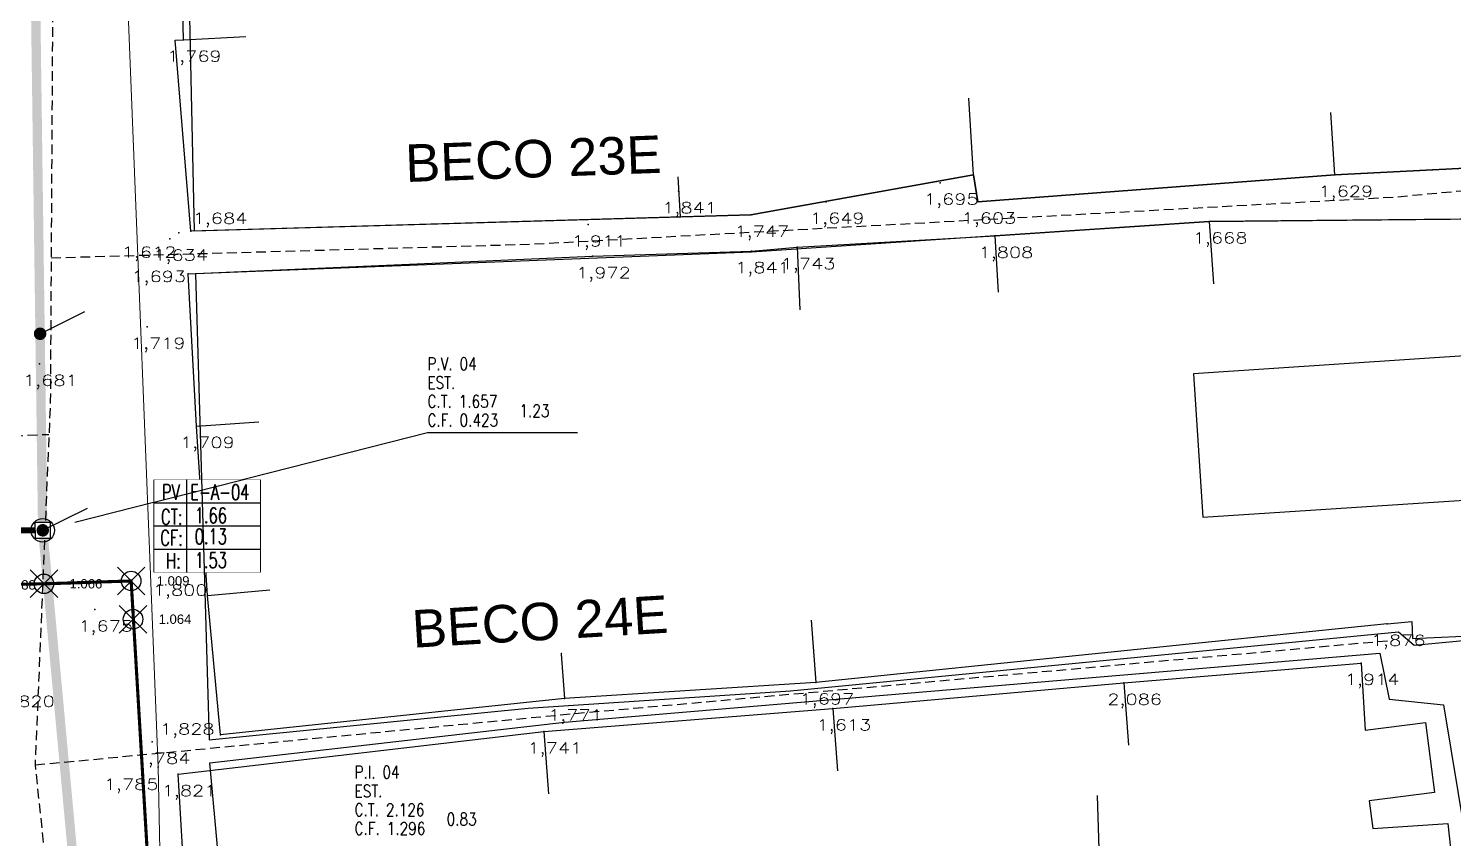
# Model space of a CAD drawing. Extents: x -160 to 364724, y -100 to 7353297.
# Drawn here: x 359276.95 to 359322.53, y 7352409.24 to 7352435.14 of the extents above; entities that cross this region are included whole.
import ezdxf
from ezdxf.enums import TextEntityAlignment as Align

# ---------------------------------------------------------------- set-up
doc = ezdxf.new("R2010")
doc.units = 0
doc.header["$LTSCALE"] = 5
for name, pattern in [('CENTER2', [1.125, 0.75, -0.125, 0.125, -0.125]), ('CONTINUO', [0]), ('DASHDOT2', [12.7, 6.35, -3.175, 0, -3.175]), ('HIDDEN2', [0.1875, 0.125, -0.0625])]:
    doc.linetypes.add(name, pattern=pattern)
for name, color, linetype in [('0-quadras', 6, 'Continuous'), ('_TG', 7, 'CONTINUO'), ('LIN - PV ESG', 4, 'Continuous'), ('LIN-TEXTP-PV', 7, 'Continuous'), ('LT-COTAS', 7, 'CONTINUO'), ('ortofoto', 7, 'Continuous'), ('P_Eixo', 1, 'CENTER2'), ('PONTOS-CAIXAS', 7, 'Continuous'), ('PONTOS-CAIXAS_U', 1, 'Continuous'), ('PS_PONTOS_IDENTIFICACAO_LIN', 7, 'Continuous'), ('PS_PONTOS_IDENTIFICACAO_TXT', 7, 'Continuous'), ('T-MARGEM', 7, 'Continuous'), ('TUBO_PVC', 1, 'Continuous'), ('V-NODE', 1, 'Continuous'), ('V-NODE-TEXT', 11, 'Continuous'), ('ZZ-Carimbo Texto', 7, 'Continuous')]:
    doc.layers.add(name, color=color, linetype=linetype)
for name, color, linetype, lineweight in [('LIN - AF', 142, 'Continuous', 5), ('LT-ALINHAMENTO-PREDIAL', 4, 'DASHDOT2', 25), ('LT-BORDA', 1, 'Continuous', 9)]:
    doc.layers.add(name, color=color, linetype=linetype, lineweight=lineweight)
doc.styles.add('C_COTA', font='romans.shx')
doc.styles.add('CARIMBO', font='arial.ttf', dxfattribs={"height": 2})
doc.styles.add('ROMANS', font='ROMANS.shx', dxfattribs={"height": 2})
doc.styles.add('simplex', font='simplex.shx', dxfattribs={"width": 0.8})
doc.styles.get("Standard").update_dxf_attribs({"font": 'arial.ttf'})
picture_1 = doc.add_image_def('image1.tif', size_in_pixel=(14710, 13573))

# ---------------------------------------------------------------- blocks, each defined once
blk = doc.blocks.new('*U151')
at = {"color": 0, "linetype": 'ByBlock', "lineweight": -2, "transparency": 16777216}
for p, q in [((-0.707, -0.707), (0.707, 0.707)), ((-0.707, 0.707), (0.707, -0.707))]:
    blk.add_line(p, q, dxfattribs=at)
blk.add_circle((0, 0), 0.5, dxfattribs=at)
blk = doc.blocks.new('A$C16bf6896')
at = {"layer": 'V-NODE', "xscale": 0.625, "yscale": 0.625, "zscale": 0.625}
for p in [(-11.313, -411.842, -0.018), (-8.524, -411.751, -0.075), (-8.463, -412.975, -0.02)]:
    blk.add_blockref('*U151', p, dxfattribs=at)
at = {"layer": 'V-NODE-TEXT', "char_height": 0.3, "attachment_point": 4}
for s, insert in [('1.088', (-12.623, -411.878, 0.004)), ('1.066', (-10.496, -411.842, -0.018)), ('1.009', (-7.707, -411.751, -0.075)), ('1.064', (-7.646, -412.975, -0.02))]:
    blk.add_mtext(s, dxfattribs=dict(at, insert=insert))
blk = doc.blocks.new('*U231', base_point=(359274.081, 7352414.219))
at = {"linetype": 'Continuous'}
blk.add_lwpolyline([(359273.831, 7352413.969), (359274.331, 7352413.969), (359274.331, 7352414.469), (359273.831, 7352414.469)], close=True, dxfattribs=at)
blk = doc.blocks.new('*U260')
at = {"layer": 'T-MARGEM'}
blk.add_line((0, 0), (0, 0.2), dxfattribs=at)
at = {"layer": 'T-MARGEM', "const_width": 0.025, "flags": 128}
blk.add_lwpolyline([(-0.0125, 0, 1), (0.0125, 0, 1)], format="xyb", close=True, dxfattribs=at)
blk = doc.blocks.new('*U261')
at = {"layer": 'T-MARGEM'}
blk.add_line((0, 0), (0, 0.2), dxfattribs=at)
at = {"layer": 'T-MARGEM', "const_width": 0.025, "flags": 128}
blk.add_lwpolyline([(-0.0125, 0, 1), (0.0125, 0, 1)], format="xyb", close=True, dxfattribs=at)
blk = doc.blocks.new('SIMB_PONTO')
at = {"color": 0}
blk.add_point((0, 0), dxfattribs=at)
for tag in ['COTA', 'PONTO', 'DESC']:
    blk.add_attdef(tag, (0, 0), '', height=1)

msp = doc.modelspace()

# ---------------------------------------------------------------- linework, layer by layer
at = {"layer": 'LIN - AF', "const_width": 0.1, "flags": 128}
msp.add_lwpolyline([(359293.398, 7352357.593), (359289.832, 7352364.823), (359288.007, 7352369.095), (359283.906, 7352381.383), (359281.553, 7352389.751), (359281.011, 7352394.252), (359281.01, 7352404.386), (359280.233, 7352417.472), (359277.444, 7352417.381), (359275.317, 7352417.345), (359275.078, 7352419.676), (359274.936, 7352439.766), (359275.234, 7352449.178), (359274.759, 7352464.424), (359274.845, 7352470.171), (359274.46, 7352491.84), (359274.542, 7352509.856), (359274.412, 7352526.041), (359274.715, 7352531.296), (359274.493, 7352542.923)], dxfattribs=at)
at = {"layer": 'LIN - PV ESG'}
msp.add_circle((359277.405, 7352419.092, 1.686), 0.375, dxfattribs=at)
at = {"layer": 'LIN-TEXTP-PV'}
msp.add_lwpolyline([(359280.969, 7352420.711), (359284.356, 7352420.711), (359284.356, 7352417.751), (359280.969, 7352417.751)], close=True, dxfattribs=at)
at = {"layer": 'LT-ALINHAMENTO-PREDIAL', "color": 8, "flags": 128}
for points, elevation in [([(359282.138, 7352428.657), (359281.64, 7352434.769), (359281.903, 7352434.782), (359281.815, 7352438.435)], 1.684), ([(359281.903, 7352434.782), (359283.901, 7352434.881)], 1.684), ([(359283.094, 7352412.556), (359282.675, 7352417.005), (359282.321, 7352422.428), (359282.052, 7352427.291)], 1.828), ([(359282.321, 7352422.428), (359284.317, 7352422.558)], 1.709), ([(359282.675, 7352417.005), (359284.666, 7352417.193)], 1.8), ([(359320.409, 7352416.099), (359321.194, 7352416.18), (359321.219, 7352415.631), (359323.795, 7352415.755), (359323.765, 7352416.402), (359326.521, 7352416.437), (359326.527, 7352415.988), (359329.319, 7352416.024), (359329.613, 7352409.317), (359335.989, 7352409.577), (359335.966, 7352410.145), (359344.016, 7352410.473), (359344.024, 7352410.294), (359346.11, 7352410.374)], 1.821), ([(359319.576, 7352414.848), (359319.701, 7352412.701), (359321.632, 7352412.948), (359321.919, 7352410.709), (359319.832, 7352410.442), (359319.946, 7352409.555), (359322.35, 7352409.713), (359322.429, 7352408.931), (359329.613, 7352409.317), (359329.847, 7352405.025)], 1.821), ([(359282.296, 7352403.318), (359282.039, 7352406.095), (359281.736, 7352411.292)], 1.83)]:
    msp.add_lwpolyline(points, dxfattribs=dict(at, elevation=elevation))
at = {"layer": 'LT-ALINHAMENTO-PREDIAL', "color": 8, "ltscale": 3, "flags": 128}
for points, elevation in [([(359307.175, 7352430.46), (359307.032, 7352432.917)], 1.806), ([(359318.734, 7352430.461), (359318.609, 7352432.457)], 1.629), ([(359326.942, 7352431.637), (359323.747, 7352430.714), (359318.734, 7352430.461), (359307.32, 7352429.602), (359307.175, 7352430.46), (359300.057, 7352429.183), (359282.138, 7352428.657)], 1.806), ([(359297.714, 7352430.393), (359297.791, 7352429.116)], 1.841), ([(359282.052, 7352427.291), (359294.989, 7352427.855), (359300.075, 7352428.021), (359301.535, 7352428.143), (359307.863, 7352428.508), (359314.714, 7352428.968), (359323.88, 7352429.052), (359324.163, 7352424.757)], 1.693), ([(359314.714, 7352428.968), (359314.848, 7352426.972)], 1.668), ([(359307.863, 7352428.508), (359307.967, 7352426.704)], 1.693), ([(359301.535, 7352428.143), (359301.622, 7352426.145)], 1.693), ([(359324.163, 7352424.757), (359314.209, 7352424.101), (359314.512, 7352419.508), (359333.117, 7352420.733), (359333.073, 7352421.39), (359346.762, 7352421.913), (359346.664, 7352424.474)], 1.605), ([(359320.409, 7352416.099), (359302.136, 7352414.224), (359294.092, 7352413.709), (359283.094, 7352412.556)], 1.821), ([(359301.986, 7352416.218), (359302.136, 7352414.224)], 1.697), ([(359293.942, 7352415.703), (359294.092, 7352413.709)], 1.771), ([(359281.736, 7352411.292), (359293.434, 7352412.657), (359302.68, 7352413.394), (359311.981, 7352414.212), (359319.576, 7352414.848)], 1.821), ([(359311.981, 7352414.212), (359312.131, 7352412.218)], 1.821), ([(359302.68, 7352413.394), (359302.83, 7352411.4)], 1.613), ([(359293.434, 7352412.657), (359293.584, 7352410.663)], 1.741), ([(359311.196, 7352408.893), (359311.143, 7352410.615)], 1.763)]:
    msp.add_lwpolyline(points, dxfattribs=dict(at, elevation=elevation))
at = {"layer": 'LT-BORDA', "elevation": 1.352, "flags": 128}
msp.add_lwpolyline([(359297.19, 7352350.875), (359288.954, 7352366.885), (359288.04, 7352369.045), (359282.381, 7352387.367), (359281.365, 7352398.313), (359281.092, 7352411.519), (359280.067, 7352437.521), (359279.594, 7352469.16), (359279.76, 7352470.557), (359279.591, 7352486.8), (359279.955, 7352506.465), (359279.958, 7352522.42), (359279.236, 7352534.153)], dxfattribs=at)
at = {"layer": 'P_Eixo', "color": 1, "linetype": 'HIDDEN2', "ltscale": 0.5}
msp.add_line((359256.782, 7352421.304), (359277.604, 7352422.161), dxfattribs=at)
at = {"layer": 'TUBO_PVC'}
for points, const_width in [([(359277.401, 7352419.342), (359277.068, 7352443.969)], 0.3), ([(359276.19, 7352419.092), (359277.155, 7352419.092)], 0.2), ([(359277.428, 7352418.842), (359279.034, 7352401.452)], 0.3), ([(359280.344, 7352387.275), (359277.428, 7352418.842)], 0.3)]:
    msp.add_lwpolyline(points, dxfattribs=dict(at, const_width=const_width))

# ---------------------------------------------------------------- block references
at = {"layer": '_TG', "color": 3}
ref = msp.add_blockref('SIMB_PONTO', (359306.114, 7352430.209, 1.695), dxfattribs=at)
ref.add_attrib('COTA', '1,695', dxfattribs={"layer": '0', "color": 8, "height": 0.35, "style": 'simplex', "width": 1.3125, "flags": 8}).set_placement((359305.589, 7352429.509), (359307.339, 7352429.509), align=Align.FIT)
for p in [(359306.114, 7352430.209, 1.695), (359318.734, 7352430.461, 1.629), (359302.467, 7352429.599, 1.649), (359307.32, 7352429.602, 1.603), (359294.848, 7352428.87, 1.911), (359300.057, 7352429.183, 1.747), (359314.714, 7352428.968, 1.668), (359281.467, 7352428.419, 1.634), (359307.863, 7352428.508, 1.808), (359294.989, 7352427.855, 1.972), (359300.075, 7352428.021, 1.841), (359301.535, 7352428.143, 1.743), (359320.409, 7352416.099, 1.876), (359319.576, 7352414.848, 1.914), (359302.136, 7352414.224, 1.697), (359311.981, 7352414.212, 2.086), (359294.092, 7352413.709, 1.771), (359302.68, 7352413.394, 1.613), (359293.434, 7352412.657, 1.741), (359280.904, 7352412.325, 1.784)]:
    msp.add_blockref('SIMB_PONTO', p, dxfattribs=at)
ref = msp.add_blockref('SIMB_PONTO', (359318.734, 7352430.461, 1.629), dxfattribs=at)
ref.add_attrib('COTA', '1,629', dxfattribs={"layer": '0', "color": 8, "height": 0.35, "style": 'simplex', "width": 1.329114, "flags": 8}).set_placement((359318.209, 7352429.761), (359319.959, 7352429.761), align=Align.FIT)
ref = msp.add_blockref('SIMB_PONTO', (359302.467, 7352429.599, 1.649), dxfattribs=at)
ref.add_attrib('COTA', '1,649', dxfattribs={"layer": '0', "color": 8, "height": 0.35, "style": 'simplex', "width": 1.329114, "flags": 8}).set_placement((359301.942, 7352428.899), (359303.692, 7352428.899), align=Align.FIT)
ref = msp.add_blockref('SIMB_PONTO', (359307.32, 7352429.602, 1.603), dxfattribs=at)
ref.add_attrib('COTA', '1,603', dxfattribs={"layer": '0', "color": 8, "height": 0.35, "style": 'simplex', "width": 1.3125, "flags": 8}).set_placement((359306.795, 7352428.902), (359308.545, 7352428.902), align=Align.FIT)
ref = msp.add_blockref('SIMB_PONTO', (359294.848, 7352428.87, 1.911), dxfattribs=at)
ref.add_attrib('COTA', '1,911', dxfattribs={"layer": '0', "color": 8, "height": 0.35, "style": 'simplex', "width": 1.567164, "flags": 8}).set_placement((359294.323, 7352428.17), (359296.073, 7352428.17), align=Align.FIT)
ref = msp.add_blockref('SIMB_PONTO', (359300.057, 7352429.183, 1.747), dxfattribs=at)
ref.add_attrib('COTA', '1,747', dxfattribs={"layer": '0', "color": 8, "height": 0.35, "style": 'simplex', "width": 1.3125, "flags": 8}).set_placement((359299.532, 7352428.483), (359301.282, 7352428.483), align=Align.FIT)
ref = msp.add_blockref('SIMB_PONTO', (359314.714, 7352428.968, 1.668), dxfattribs=at)
ref.add_attrib('COTA', '1,668', dxfattribs={"layer": '0', "color": 8, "height": 0.35, "style": 'simplex', "width": 1.3125, "flags": 8}).set_placement((359314.189, 7352428.268), (359315.939, 7352428.268), align=Align.FIT)
ref = msp.add_blockref('SIMB_PONTO', (359281.467, 7352428.419, 1.634), dxfattribs=at)
ref.add_attrib('COTA', '1,634', dxfattribs={"layer": '0', "color": 8, "height": 0.35, "style": 'simplex', "width": 1.296296, "flags": 8}).set_placement((359280.942, 7352427.719), (359282.692, 7352427.719), align=Align.FIT)
ref = msp.add_blockref('SIMB_PONTO', (359307.863, 7352428.508, 1.808), dxfattribs=at)
ref.add_attrib('COTA', '1,808', dxfattribs={"layer": '0', "color": 8, "height": 0.35, "style": 'simplex', "width": 1.3125, "flags": 8}).set_placement((359307.338, 7352427.808), (359309.088, 7352427.808), align=Align.FIT)
ref = msp.add_blockref('SIMB_PONTO', (359294.989, 7352427.855, 1.972), dxfattribs=at)
ref.add_attrib('COTA', '1,972', dxfattribs={"layer": '0', "color": 8, "height": 0.35, "style": 'simplex', "width": 1.3125, "flags": 8}).set_placement((359294.464, 7352427.155), (359296.214, 7352427.155), align=Align.FIT)
ref = msp.add_blockref('SIMB_PONTO', (359300.075, 7352428.021, 1.841), dxfattribs=at)
ref.add_attrib('COTA', '1,841', dxfattribs={"layer": '0', "color": 8, "height": 0.35, "style": 'simplex', "width": 1.478873, "flags": 8}).set_placement((359299.55, 7352427.321), (359301.3, 7352427.321), align=Align.FIT)
ref = msp.add_blockref('SIMB_PONTO', (359301.535, 7352428.143, 1.743), dxfattribs=at)
ref.add_attrib('COTA', '1,743', dxfattribs={"layer": '0', "color": 8, "height": 0.35, "style": 'simplex', "width": 1.3125, "flags": 8}).set_placement((359301.01, 7352427.443), (359302.76, 7352427.443), align=Align.FIT)
ref = msp.add_blockref('SIMB_PONTO', (359320.409, 7352416.099, 1.876), dxfattribs=at)
ref.add_attrib('COTA', '1,876', dxfattribs={"layer": '0', "color": 8, "height": 0.35, "style": 'simplex', "width": 1.329114, "flags": 8}).set_placement((359319.884, 7352415.399), (359321.634, 7352415.399), align=Align.FIT)
ref = msp.add_blockref('SIMB_PONTO', (359319.576, 7352414.848, 1.914), dxfattribs=at)
ref.add_attrib('COTA', '1,914', dxfattribs={"layer": '0', "color": 8, "height": 0.35, "style": 'simplex', "width": 1.363636, "flags": 8}).set_placement((359319.051, 7352414.148), (359320.801, 7352414.148), align=Align.FIT)
ref = msp.add_blockref('SIMB_PONTO', (359302.136, 7352414.224, 1.697), dxfattribs=at)
ref.add_attrib('COTA', '1,697', dxfattribs={"layer": '0', "color": 8, "height": 0.35, "style": 'simplex', "width": 1.3125, "flags": 8}).set_placement((359301.611, 7352413.524), (359303.361, 7352413.524), align=Align.FIT)
ref = msp.add_blockref('SIMB_PONTO', (359311.981, 7352414.212, 2.086), dxfattribs=at)
ref.add_attrib('COTA', '2,086', dxfattribs={"layer": '0', "color": 8, "height": 0.35, "style": 'simplex', "width": 1.26506, "flags": 8}).set_placement((359311.456, 7352413.512), (359313.206, 7352413.512), align=Align.FIT)
ref = msp.add_blockref('SIMB_PONTO', (359294.092, 7352413.709, 1.771), dxfattribs=at)
ref.add_attrib('COTA', '1,771', dxfattribs={"layer": '0', "color": 8, "height": 0.35, "style": 'simplex', "width": 1.478873, "flags": 8}).set_placement((359293.567, 7352413.009), (359295.317, 7352413.009), align=Align.FIT)
ref = msp.add_blockref('SIMB_PONTO', (359302.68, 7352413.394, 1.613), dxfattribs=at)
ref.add_attrib('COTA', '1,613', dxfattribs={"layer": '0', "color": 8, "height": 0.35, "style": 'simplex', "width": 1.381579, "flags": 8}).set_placement((359302.155, 7352412.694), (359303.905, 7352412.694), align=Align.FIT)
ref = msp.add_blockref('SIMB_PONTO', (359293.434, 7352412.657, 1.741), dxfattribs=at)
ref.add_attrib('COTA', '1,741', dxfattribs={"layer": '0', "color": 8, "height": 0.35, "style": 'simplex', "width": 1.478873, "flags": 8}).set_placement((359292.909, 7352411.957), (359294.659, 7352411.957), align=Align.FIT)
ref = msp.add_blockref('SIMB_PONTO', (359280.904, 7352412.325, 1.784), dxfattribs=at)
ref.add_attrib('COTA', '1,784', dxfattribs={"layer": '0', "color": 8, "height": 0.35, "style": 'simplex', "width": 1.296296, "flags": 8}).set_placement((359280.379, 7352411.625), (359282.129, 7352411.625), align=Align.FIT)
at = {"layer": 'LT-COTAS'}
ref = msp.add_blockref('SIMB_PONTO', (359281.903, 7352434.782, 1.769), dxfattribs=at)
ref.add_attrib('COTA', '1,769', dxfattribs={"layer": '0', "color": 8, "height": 0.35, "style": 'simplex', "width": 1.329114, "flags": 8}).set_placement((359281.378, 7352434.082), (359283.128, 7352434.082), align=Align.FIT)
for p in [(359281.903, 7352434.782, 1.769), (359281.761, 7352428.608, 1.612), (359282.138, 7352428.657, 1.684), (359282.052, 7352427.291, 1.693), (359280.749, 7352425.601, 1.719), (359277.298, 7352424.413, 1.681), (359282.321, 7352422.428, 1.709), (359282.675, 7352417.005, 1.8), (359279.069, 7352416.557, 1.675), (359279.069, 7352416.557, 1.675), (359283.094, 7352412.556, 1.828), (359281.092, 7352411.519, 1.785), (359281.736, 7352411.292, 1.821)]:
    msp.add_blockref('SIMB_PONTO', p, dxfattribs=at)
ref = msp.add_blockref('SIMB_PONTO', (359282.138, 7352428.657, 1.684), dxfattribs=at)
ref.add_attrib('COTA', '1,684', dxfattribs={"layer": '0', "color": 8, "height": 0.35, "style": 'simplex', "width": 1.296296, "flags": 8}).set_placement((359282.2, 7352428.894), (359283.95, 7352428.894), align=Align.FIT)
ref = msp.add_blockref('SIMB_PONTO', (359281.761, 7352428.608, 1.612), dxfattribs=at)
ref.add_attrib('COTA', '1,612', dxfattribs={"layer": '0', "color": 8, "height": 0.35, "style": 'simplex', "width": 1.381579, "flags": 8}).set_placement((359279.93, 7352427.813), (359281.68, 7352427.813), align=Align.FIT)
ref = msp.add_blockref('SIMB_PONTO', (359282.052, 7352427.291, 1.693), dxfattribs=at)
ref.add_attrib('COTA', '1,693', dxfattribs={"layer": '0', "color": 8, "height": 0.35, "style": 'simplex', "width": 1.3125, "flags": 8}).set_placement((359280.24, 7352427.036), (359281.99, 7352427.036), align=Align.FIT)
ref = msp.add_blockref('SIMB_PONTO', (359280.749, 7352425.601, 1.719), dxfattribs=at)
ref.add_attrib('COTA', '1,719', dxfattribs={"layer": '0', "color": 8, "height": 0.35, "style": 'simplex', "width": 1.4, "flags": 8}).set_placement((359280.224, 7352424.901), (359281.974, 7352424.901), align=Align.FIT)
ref = msp.add_blockref('SIMB_PONTO', (359277.298, 7352424.413, 1.681), dxfattribs=at)
ref.add_attrib('COTA', '1,681', dxfattribs={"layer": '0', "color": 8, "height": 0.35, "style": 'simplex', "width": 1.478873, "flags": 8}).set_placement((359276.773, 7352423.713), (359278.523, 7352423.713), align=Align.FIT)
ref = msp.add_blockref('SIMB_PONTO', (359282.321, 7352422.428, 1.709), dxfattribs=at)
ref.add_attrib('COTA', '1,709', dxfattribs={"layer": '0', "color": 8, "height": 0.35, "style": 'simplex', "width": 1.329114, "flags": 8}).set_placement((359281.796, 7352421.728), (359283.546, 7352421.728), align=Align.FIT)
ref = msp.add_blockref('SIMB_PONTO', (359282.675, 7352417.005, 1.8), dxfattribs=at)
ref.add_attrib('COTA', '1,800', dxfattribs={"layer": '0', "color": 8, "height": 0.35, "style": 'simplex', "width": 1.3125, "flags": 8}).set_placement((359280.925, 7352417.005, 1.8), (359282.675, 7352417.005, 1.8), align=Align.FIT)
ref = msp.add_blockref('SIMB_PONTO', (359279.069, 7352416.557, 1.675), dxfattribs=at)
ref.add_attrib('COTA', '1,675', dxfattribs={"layer": '0', "color": 8, "height": 0.35, "style": 'simplex', "width": 1.3125, "flags": 8}).set_placement((359278.544, 7352415.857), (359280.294, 7352415.857), align=Align.FIT)
ref = msp.add_blockref('SIMB_PONTO', (359279.069, 7352416.557, 1.675), dxfattribs=at)
ref.add_attrib('COTA', '1,675', dxfattribs={"layer": '0', "color": 8, "height": 0.35, "style": 'simplex', "width": 1.3125, "flags": 8}).set_placement((359278.544, 7352415.857), (359280.294, 7352415.857), align=Align.FIT)
ref = msp.add_blockref('SIMB_PONTO', (359276.565, 7352414.148, 1.82), dxfattribs=at)
ref.add_attrib('COTA', '1,820', dxfattribs={"layer": '0', "color": 8, "height": 0.35, "style": 'simplex', "width": 1.3125, "flags": 8}).set_placement((359276.04, 7352413.448), (359277.79, 7352413.448), align=Align.FIT)
ref = msp.add_blockref('SIMB_PONTO', (359283.094, 7352412.556, 1.828), dxfattribs=at)
ref.add_attrib('COTA', '1,828', dxfattribs={"layer": '0', "color": 8, "height": 0.35, "style": 'simplex', "width": 1.3125, "flags": 8}).set_placement((359281.153, 7352412.563), (359282.903, 7352412.563), align=Align.FIT)
ref = msp.add_blockref('SIMB_PONTO', (359281.092, 7352411.519, 1.785), dxfattribs=at)
ref.add_attrib('COTA', '1,785', dxfattribs={"layer": '0', "color": 8, "height": 0.35, "style": 'simplex', "width": 1.3125, "flags": 8}).set_placement((359279.357, 7352410.794, 1.352), (359281.107, 7352410.794, 1.352), align=Align.FIT)
ref = msp.add_blockref('SIMB_PONTO', (359281.736, 7352411.292, 1.821), dxfattribs=at)
ref.add_attrib('COTA', '1,821', dxfattribs={"layer": '0', "color": 8, "height": 0.35, "style": 'simplex', "width": 1.478873, "flags": 8}).set_placement((359281.211, 7352410.592), (359282.961, 7352410.592), align=Align.FIT)
at = {"layer": 'PONTOS-CAIXAS', "rotation": 0.7755623116016858}
msp.add_blockref('*U231', (359277.405, 7352419.092), dxfattribs=at)
at = {"layer": 'PONTOS-CAIXAS_U', "xscale": 7.999999999999999, "yscale": 7.999999999999999, "zscale": 7.999999999999999, "rotation": 296.3702818064322}
for name, p in [('*U261', (359277.32, 7352425.378)), ('*U260', (359277.405, 7352419.092))]:
    msp.add_blockref(name, p, dxfattribs=at)
at = {"layer": 'V-NODE-TEXT'}
msp.add_blockref('A$C16bf6896', (359288.757, 7352829.223, 1.084), dxfattribs=at)

# ---------------------------------------------------------------- texts
at = {"layer": 'PS_PONTOS_IDENTIFICACAO_TXT', "style": 'ROMANS', "width": 0.8}
for s, p in [('P.V. 04', (359289.709, 7352424.215)), ('EST. ', (359289.709, 7352423.615)), ('C.T. 1.657', (359289.709, 7352423.015)), ('C.F. 0.423', (359289.709, 7352422.415)), ('1.23', (359292.654, 7352422.715)), ('P.I. 04', (359287.379, 7352411.155)), ('EST. ', (359287.379, 7352410.555)), ('C.T. 2.126', (359287.379, 7352409.955)), ('0.83', (359290.324, 7352409.655)), ('C.F. 1.296', (359287.379, 7352409.355))]:
    msp.add_text(s, height=0.4, dxfattribs=at).set_placement(p)

# ---------------------------------------------------------------- next in the draw order: wipeouts: each hides what was drawn before it
msp.add_wipeout([(359280.969, 7352420.711), (359280.969, 7352417.751), (359284.356, 7352417.751), (359284.356, 7352420.711)]).dxf.layer = 'LIN-TEXTP-PV'
at = {"linetype": 'Continuous', "ltscale": 4}
for points in [[(359288.741, 7352429.778), (359297.561, 7352430.099), (359297.486, 7352432.18), (359288.665, 7352431.859)], [(359288.981, 7352414.877), (359297.792, 7352415.399), (359297.669, 7352417.477), (359288.858, 7352416.955)]]:
    msp.add_wipeout(points, dxfattribs=at).dxf.layer = 'ZZ-Carimbo Texto'

# ---------------------------------------------------------------- next in the draw order: linework, layer by layer
at = {"layer": 'LIN-TEXTP-PV'}
for p, q in [((359282.004, 7352420.711), (359282.004, 7352417.751)), ((359280.969, 7352419.971), (359284.356, 7352419.971)), ((359280.969, 7352419.231), (359284.356, 7352419.231)), ((359280.969, 7352418.491), (359284.356, 7352418.491))]:
    msp.add_line(p, q, dxfattribs=at)
at = {"layer": 'PS_PONTOS_IDENTIFICACAO_LIN', "linetype": 'Continuous'}
msp.add_lwpolyline([(359278.429, 7352419.352), (359289.709, 7352422.215), (359294.509, 7352422.215)], dxfattribs=at)

# ---------------------------------------------------------------- next in the draw order: texts
at = {"layer": 'LIN-TEXTP-PV', "style": 'C_COTA', "width": 0.7}
for s, p in [('PV', (359281.218, 7352420.069)), ('E-A-04', (359282.121, 7352420.069)), ('CT:', (359281.188, 7352419.276)), ('1.66', (359282.268, 7352419.322)), ('CF:', (359281.165, 7352418.605)), ('0.13', (359282.268, 7352418.652)), ('H:', (359281.352, 7352417.875)), ('1.53', (359282.268, 7352417.89))]:
    msp.add_text(s, height=0.49, dxfattribs=at).set_placement(p)

# ---------------------------------------------------------------- next in the draw order: wipeouts: each hides what was drawn before it
at = {"linetype": 'Continuous', "ltscale": 4}
for points in [[(359288.741, 7352429.778), (359297.561, 7352430.099), (359297.486, 7352432.18), (359288.665, 7352431.859)], [(359288.981, 7352414.877), (359297.792, 7352415.399), (359297.669, 7352417.477), (359288.858, 7352416.955)]]:
    msp.add_wipeout(points, dxfattribs=at).dxf.layer = 'ZZ-Carimbo Texto'

# ---------------------------------------------------------------- next in the draw order: linework, layer by layer
at = {"layer": '0-quadras', "color": 5, "lineweight": 30, "ltscale": 0.3}
for points in [[(359282.036, 7352438.433), (359282.248, 7352428.672), (359300.057, 7352429.183), (359307.175, 7352430.46), (359307.32, 7352429.602), (359318.734, 7352430.461), (359323.747, 7352430.714), (359326.942, 7352431.637), (359335.685, 7352432.154), (359335.611, 7352435.607)], [(359336.418, 7352435.624), (359336.136, 7352431.068), (359331.318, 7352431.088), (359323.88, 7352429.052), (359314.714, 7352428.968), (359300.078, 7352427.985), (359282.289, 7352427.298), (359282.733, 7352412.39), (359292.931, 7352413.405), (359301.321, 7352413.963), (359320.772, 7352415.847), (359321.273, 7352415.422), (359324.087, 7352415.687), (359323.644, 7352423.443), (359351.516, 7352425.089), (359352.253, 7352427.842), (359350.313, 7352428.178), (359350.54, 7352429.988), (359358.195, 7352430.031), (359358.676, 7352437.082)], [(359283.596, 7352402.426), (359282.754, 7352411.658), (359294.092, 7352412.956), (359320.172, 7352415.16), (359320.473, 7352413.689), (359322.209, 7352413.512), (359322.9, 7352409.323)]]:
    msp.add_lwpolyline(points, dxfattribs=at)
at = {"layer": 'P_Eixo', "color": 1, "linetype": 'HIDDEN2', "ltscale": 0.5, "flags": 128}
for points in [[(359290.602, 7352823.732), (359287.134, 7352778.385), (359278.894, 7352733.428), (359276.926, 7352692.908), (359276.424, 7352643.555), (359275.887, 7352589.752), (359277.551, 7352545.469), (359276.867, 7352505.597), (359277.842, 7352457.728), (359277.647, 7352423.209), (359277.161, 7352411.589), (359279.5, 7352389.378), (359286.267, 7352368.996), (359296.599, 7352348.041)], [(359277.673, 7352427.807), (359293.039, 7352428.244), (359320.644, 7352429.752), (359328.628, 7352430.495), (359330.71, 7352431.371), (359335.589, 7352431.59), (359335.976, 7352431.612)], [(359277.161, 7352411.589), (359294.335, 7352413.225), (359320.519, 7352415.571)]]:
    msp.add_lwpolyline(points, dxfattribs=at)

# ---------------------------------------------------------------- next in the draw order: block references
at = {"layer": '_TG', "color": 3}
ref = msp.add_blockref('SIMB_PONTO', (359297.742, 7352429.934, 1.841), dxfattribs=at)
ref.add_attrib('COTA', '1,841', dxfattribs={"layer": '0', "color": 8, "height": 0.35, "style": 'simplex', "width": 1.478873, "flags": 8}).set_placement((359297.217, 7352429.234), (359298.967, 7352429.234), align=Align.FIT)
msp.add_blockref('SIMB_PONTO', (359297.742, 7352429.934, 1.841), dxfattribs=at)

# ---------------------------------------------------------------- next in the draw order: texts
at = {"layer": 'ZZ-Carimbo Texto', "linetype": 'Continuous', "ltscale": 4, "style": 'CARIMBO'}
for s, rotation, p in [('BECO 23E', 2.0856, (359293.097, 7352430.978)), ('BECO 24E', 3.389, (359293.309, 7352416.176))]:
    msp.add_text(s, height=1.2, rotation=rotation, dxfattribs=at).set_placement(p, align=Align.MIDDLE_CENTER)

# ---------------------------------------------------------------- next in the draw order: pictures from other files: only their frames are drawn
image = msp.add_image(picture_1, insert=(359073.892, 7352258.636), size_in_units=(734.398, 677.634), dxfattribs=dict(fade=70))
image.dxf.flags = 14
at = {"layer": 'ortofoto'}
image = msp.add_image(picture_1, insert=(359073.892, 7352258.636), size_in_units=(734.398, 677.634), dxfattribs=dict(at, fade=29))
image.dxf.flags = 14

doc.saveas('drawing.dxf')
